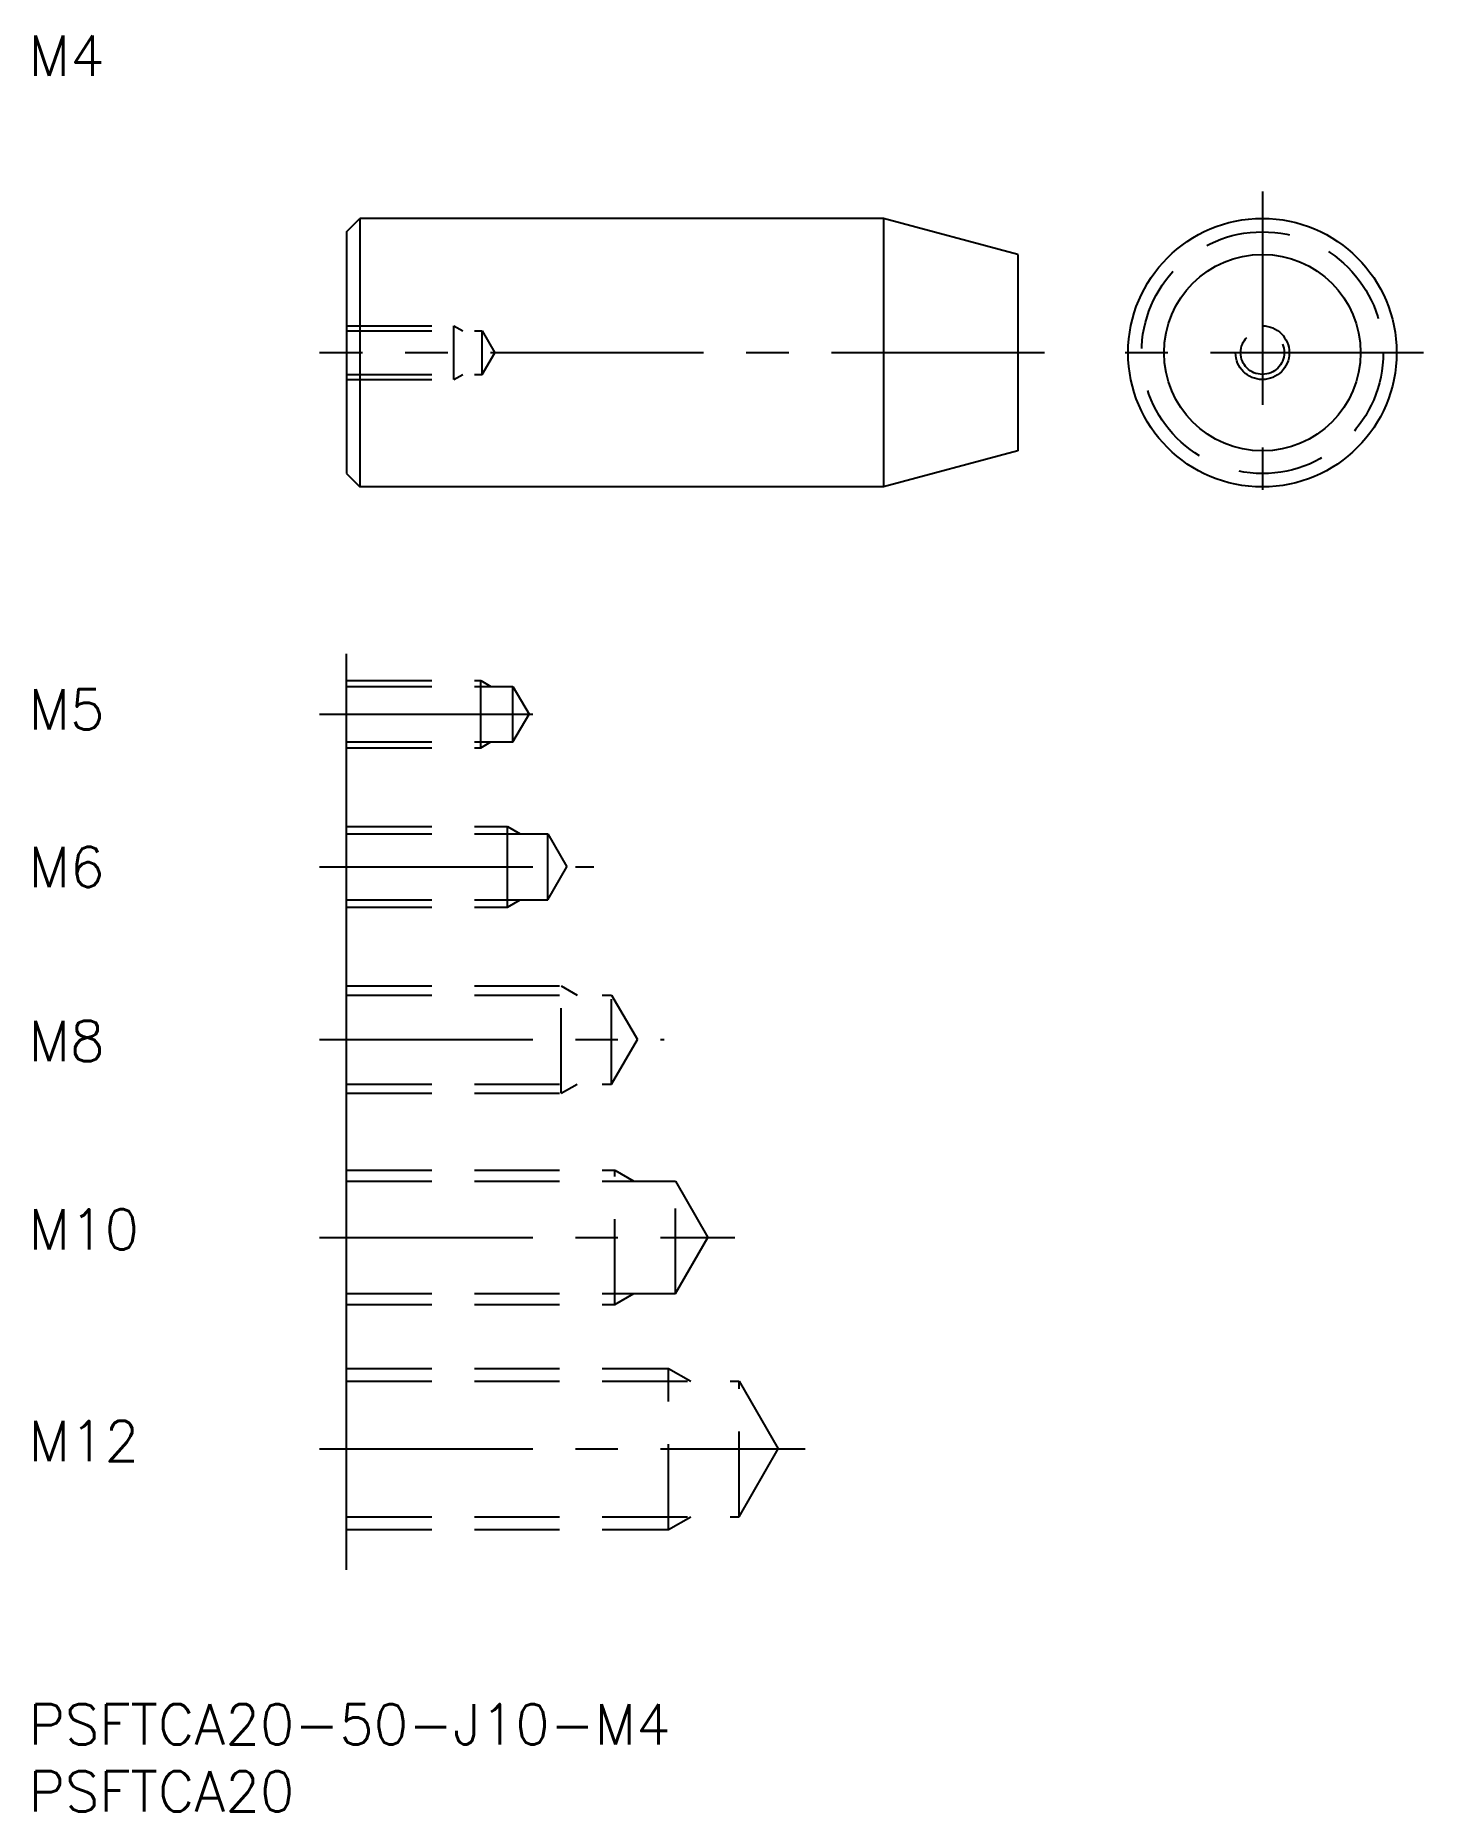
# Model space of a CAD drawing. Extents: x 1 to 104, y -8 to 124.
import ezdxf

# ---------------------------------------------------------------- set-up
doc = ezdxf.new("R2010")
doc.units = 0
doc.header["$LTSCALE"] = 0.5
doc.linetypes.add('CENTER', pattern=[50.8, 31.75, -6.35, 6.35, -6.35])
doc.linetypes.add('DASHED', pattern=[19.05, 12.7, -6.35])
for name, color, linetype in [('MSM_CENTER', 1, 'CENTER'), ('MSM_CONTINUOUS', 7, 'CONTINUOUS'), ('MSM_DASHED', 4, 'DASHED'), ('MSM_PART_NUMBER', 7, 'CONTINUOUS')]:
    doc.layers.add(name, color=color, linetype=linetype)
doc.styles.get("Standard").update_dxf_attribs({"font": 'txt.shx', "height": 2, "bigfont": 'bigfont.shx'})

# ---------------------------------------------------------------- blocks, each defined once
blk = doc.blocks.new('*U23')
at = {"layer": 'MSM_PART_NUMBER'}
blk.add_text('PSFTCA20-50-J10-M4', height=3, dxfattribs=at).set_placement((0, -3))
blk = doc.blocks.new('*U24')
at = {"layer": 'MSM_PART_NUMBER'}
blk.add_text('PSFTCA20', height=3, dxfattribs=at).set_placement((0, -8))
blk = doc.blocks.new('*U26')
at = {"layer": 'MSM_PART_NUMBER'}
blk.add_text('M5', height=3, dxfattribs=at).set_placement((0, 72.58))
blk = doc.blocks.new('*U27')
at = {"layer": 'MSM_PART_NUMBER'}
blk.add_text('M6', height=3, dxfattribs=at).set_placement((0, 60.85))
blk = doc.blocks.new('*U28')
at = {"layer": 'MSM_PART_NUMBER'}
blk.add_text('M4', height=3, dxfattribs=at).set_placement((0, 121.27))
blk = doc.blocks.new('*U29')
at = {"layer": 'MSM_PART_NUMBER'}
blk.add_text('M8', height=3, dxfattribs=at).set_placement((0, 47.89))
blk = doc.blocks.new('*U30')
at = {"layer": 'MSM_PART_NUMBER'}
blk.add_text('M10', height=3, dxfattribs=at).set_placement((0, 33.85))
blk = doc.blocks.new('*U31')
at = {"layer": 'MSM_PART_NUMBER'}
blk.add_text('M12', height=3, dxfattribs=at).set_placement((0, 18.09))

msp = doc.modelspace()

# ---------------------------------------------------------------- linework, layer by layer
at = {"layer": 'MSM_CENTER'}
for p, q in [((91.91, 112.65), (91.91, 88.65)), ((75.68, 100.65), (21.68, 100.65)), ((103.91, 100.65), (79.91, 100.65)), ((21.68, 73.73), (39.28, 73.73)), ((21.68, 62.35), (42.1, 62.35)), ((21.68, 49.49), (47.35, 49.49)), ((21.68, 34.76), (52.6, 34.76)), ((21.68, 19), (57.85, 19))]:
    msp.add_line(p, q, dxfattribs=at)
at = {"layer": 'MSM_CONTINUOUS'}
for p, q in [((23.68, 109.65), (24.68, 110.65)), ((24.68, 110.65), (24.68, 90.65)), ((63.68, 110.65), (24.68, 110.65)), ((63.68, 110.65), (63.68, 90.65)), ((73.68, 107.97), (63.68, 110.65)), ((23.68, 109.65), (23.68, 91.65)), ((73.68, 107.97), (73.68, 93.33)), ((73.68, 93.33), (63.68, 90.65)), ((23.68, 91.65), (24.68, 90.65)), ((63.68, 90.65), (24.68, 90.65)), ((23.68, 10), (23.68, 78.23))]:
    msp.add_line(p, q, dxfattribs=at)
for radius in [10, 7.32]:
    msp.add_circle((91.91, 100.65), radius, dxfattribs=at)
at = {"layer": 'MSM_DASHED'}
for p, q in [((23.68, 102.65), (31.68, 102.65)), ((23.68, 102.27), (33.78, 102.27)), ((31.68, 98.65), (31.68, 102.65)), ((31.68, 102.65), (32.34, 102.27)), ((33.78, 99.03), (33.78, 102.27)), ((33.78, 102.27), (34.72, 100.65)), ((33.78, 99.03), (34.72, 100.65)), ((23.68, 99.03), (33.78, 99.03)), ((23.68, 98.65), (31.68, 98.65)), ((31.68, 98.65), (32.34, 99.03)), ((23.68, 76.23), (33.68, 76.23)), ((23.68, 75.8), (36.08, 75.8)), ((33.68, 71.23), (33.68, 76.23)), ((33.68, 76.23), (34.43, 75.8)), ((36.08, 71.66), (36.08, 75.8)), ((36.08, 75.8), (37.28, 73.73)), ((36.08, 71.66), (37.28, 73.73)), ((23.68, 71.66), (36.08, 71.66)), ((33.68, 71.23), (34.43, 71.66)), ((23.68, 71.23), (33.68, 71.23)), ((23.68, 65.35), (35.68, 65.35)), ((35.68, 59.35), (35.68, 65.35)), ((35.68, 65.35), (36.62, 64.81)), ((23.68, 64.81), (38.68, 64.81)), ((38.68, 59.89), (38.68, 64.81)), ((38.68, 64.81), (40.1, 62.35)), ((38.68, 59.89), (40.1, 62.35)), ((23.68, 59.89), (38.68, 59.89)), ((35.68, 59.35), (36.62, 59.89)), ((23.68, 59.35), (35.68, 59.35)), ((23.68, 53.49), (39.68, 53.49)), ((39.68, 45.49), (39.68, 53.49)), ((39.68, 53.49), (40.86, 52.81)), ((23.68, 52.81), (43.43, 52.81)), ((43.43, 46.16), (43.43, 52.81)), ((43.43, 52.81), (45.35, 49.49)), ((43.43, 46.16), (45.35, 49.49)), ((23.68, 46.16), (43.43, 46.16)), ((23.68, 45.49), (39.68, 45.49)), ((39.68, 45.49), (40.86, 46.16)), ((23.68, 39.76), (43.68, 39.76)), ((43.68, 29.76), (43.68, 39.76)), ((43.68, 39.76), (45.09, 38.94)), ((23.68, 38.94), (48.18, 38.94)), ((48.18, 30.57), (48.18, 38.94)), ((48.18, 38.94), (50.6, 34.76)), ((48.18, 30.57), (50.6, 34.76)), ((23.68, 30.57), (48.18, 30.57)), ((43.68, 29.76), (45.09, 30.57)), ((23.68, 29.76), (43.68, 29.76)), ((23.68, 25), (47.68, 25)), ((23.68, 24.05), (52.93, 24.05)), ((47.68, 13), (47.68, 25)), ((47.68, 25), (49.32, 24.05)), ((52.93, 13.95), (52.93, 24.05)), ((52.93, 24.05), (55.85, 19)), ((52.93, 13.95), (55.85, 19)), ((23.68, 13.95), (52.93, 13.95)), ((47.68, 13), (49.32, 13.95)), ((23.68, 13), (47.68, 13))]:
    msp.add_line(p, q, dxfattribs=at)
for radius in [9, 2, 1.62]:
    msp.add_circle((91.91, 100.65), radius, dxfattribs=at)

# ---------------------------------------------------------------- block references
at = {"layer": 'MSM_CONTINUOUS'}
for name in ['*U28', '*U26', '*U27', '*U29', '*U30', '*U31', '*U23', '*U24']:
    msp.add_blockref(name, (0, 0), dxfattribs=at)

doc.saveas('drawing.dxf')
